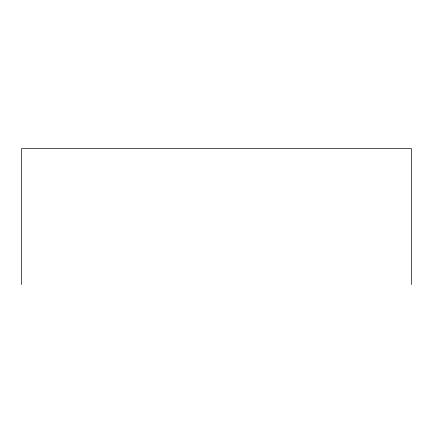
<?xml version="1.0" encoding="UTF-8"?>
<svg xmlns="http://www.w3.org/2000/svg" width="433" height="433" viewBox="0 0 433 433"><rect width="100%" height="100%" fill="white"/><g stroke="black" fill="none" stroke-linecap="round" stroke-linejoin="round"><path stroke-width="0.65" d="M411.35 284.562L411.35 148.438L21.65 148.438L21.65 284.562"/></g></svg>
